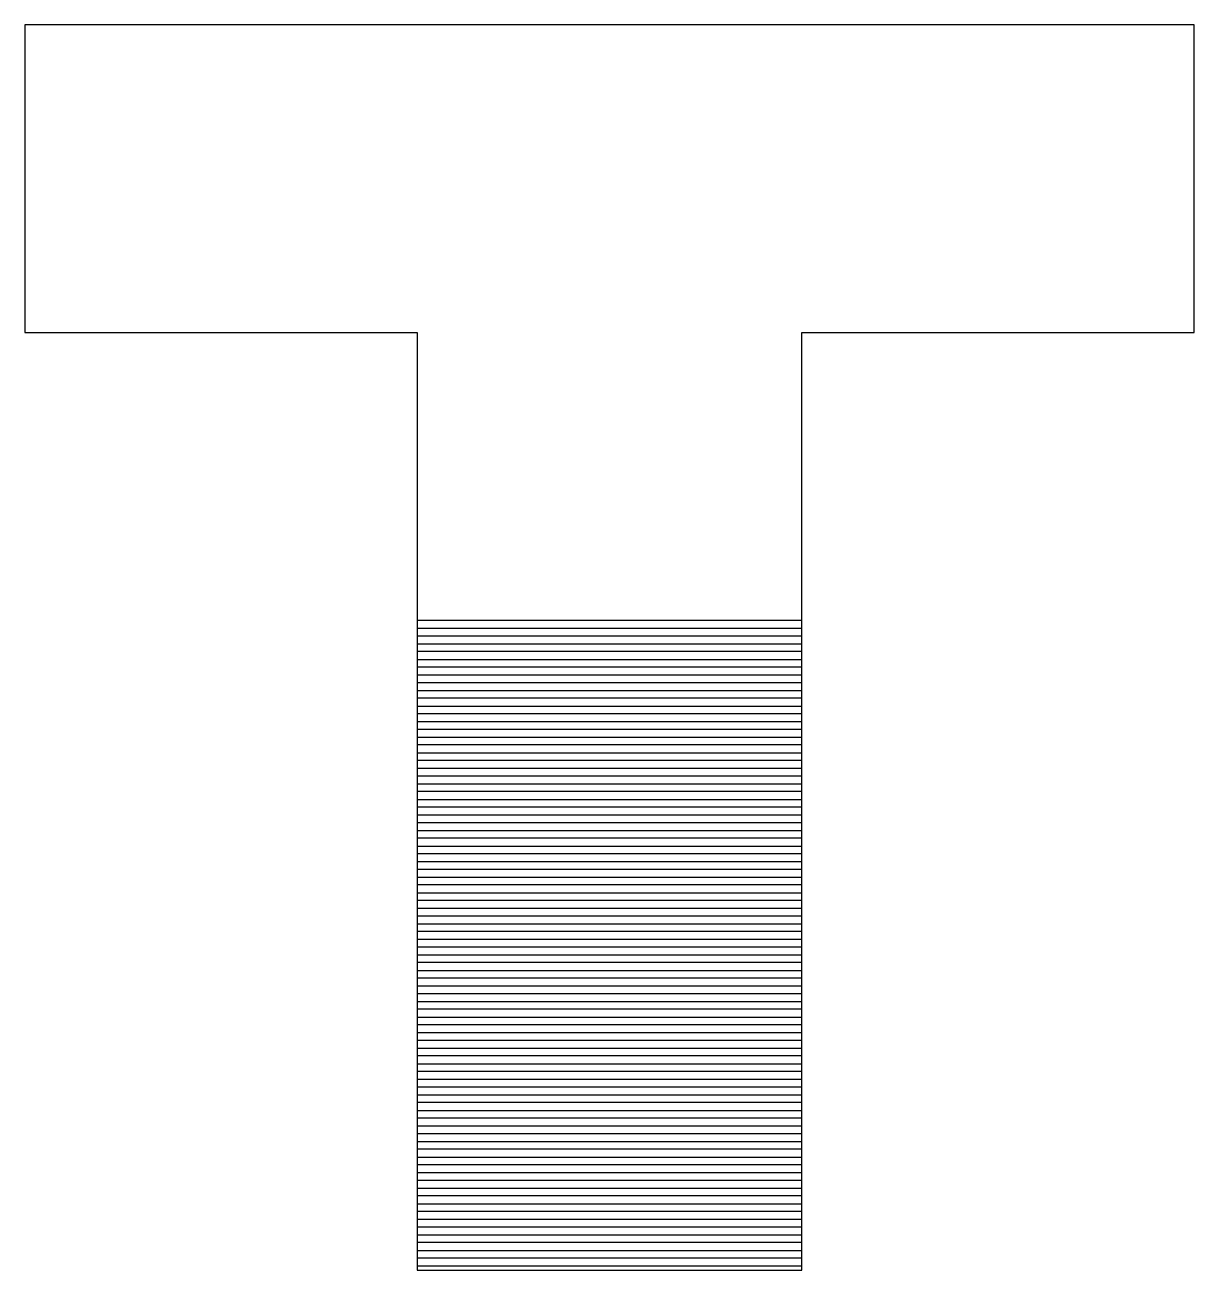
# Model space of a CAD drawing. Header units: inches. Extents: x -18.82 to -13.93, y 5.38 to 6.84.
# Drawn here: x -17.3071 to -16.8707, y 5.8754 to 6.3401 of the extents above; entities that cross this region are included whole.
import ezdxf

# ---------------------------------------------------------------- set-up
doc = ezdxf.new("R2010")
doc.units = ezdxf.units.IN
doc.header["$MEASUREMENT"] = 0
doc.layers.add('Layer 1', color=7, linetype='Continuous')

msp = doc.modelspace()

# ---------------------------------------------------------------- linework, layer by layer
at = {"layer": 'Layer 1', "color": 155}
for points, knots in [([(-17.30715, 6.22534), (-17.30715, 6.22534), (-17.30715, 6.34007), (-17.30715, 6.34007), (-17.30715, 6.34007), (-17.30715, 6.34007), (-16.87069, 6.34007), (-16.87069, 6.34007), (-16.87069, 6.34007), (-16.87069, 6.34007), (-16.87069, 6.22534), (-16.87069, 6.22534), (-16.87069, 6.22534), (-16.87069, 6.22534), (-17.01712, 6.22534), (-17.01712, 6.22534), (-17.01712, 6.22534), (-17.01712, 6.22534), (-17.01712, 6.11491), (-17.01712, 6.11491), (-17.01712, 6.11491), (-17.01712, 6.11491), (-17.1607, 6.11491), (-17.1607, 6.11491), (-17.1607, 6.11491), (-17.1607, 6.11491), (-17.1607, 6.22534), (-17.1607, 6.22534), (-17.1607, 6.22534), (-17.1607, 6.22534), (-17.30715, 6.22534), (-17.30715, 6.22534)], [0, 0, 0, 0, 0.111111, 0.111111, 0.111111, 0.111111, 0.222222, 0.222222, 0.222222, 0.222222, 0.333333, 0.333333, 0.333333, 0.333333, 0.444444, 0.444444, 0.444444, 0.444444, 0.555556, 0.555556, 0.555556, 0.555556, 0.666667, 0.666667, 0.666667, 0.666667, 0.777778, 0.777778, 0.777778, 0.777778, 1, 1, 1, 1]), ([(-17.1607, 6.11781), (-17.1607, 6.11781), (-17.01712, 6.11781), (-17.01712, 6.11781), (-17.01712, 6.11781), (-17.01712, 6.11781), (-17.01712, 6.10911), (-17.01712, 6.10911), (-17.01712, 6.10911), (-17.01712, 6.10911), (-17.1607, 6.10911), (-17.1607, 6.10911), (-17.1607, 6.10911), (-17.1607, 6.10911), (-17.1607, 6.11781), (-17.1607, 6.11781)], [0, 0, 0, 0, 0.2, 0.2, 0.2, 0.2, 0.4, 0.4, 0.4, 0.4, 0.6, 0.6, 0.6, 0.6, 1, 1, 1, 1]), ([(-17.1607, 6.11201), (-17.1607, 6.11201), (-17.01712, 6.11201), (-17.01712, 6.11201), (-17.01712, 6.11201), (-17.01712, 6.11201), (-17.01712, 6.1033), (-17.01712, 6.1033), (-17.01712, 6.1033), (-17.01712, 6.1033), (-17.1607, 6.1033), (-17.1607, 6.1033), (-17.1607, 6.1033), (-17.1607, 6.1033), (-17.1607, 6.11201), (-17.1607, 6.11201)], [0, 0, 0, 0, 0.2, 0.2, 0.2, 0.2, 0.4, 0.4, 0.4, 0.4, 0.6, 0.6, 0.6, 0.6, 1, 1, 1, 1]), ([(-17.1607, 6.1062), (-17.1607, 6.1062), (-17.01712, 6.1062), (-17.01712, 6.1062), (-17.01712, 6.1062), (-17.01712, 6.1062), (-17.01712, 6.0975), (-17.01712, 6.0975), (-17.01712, 6.0975), (-17.01712, 6.0975), (-17.1607, 6.0975), (-17.1607, 6.0975), (-17.1607, 6.0975), (-17.1607, 6.0975), (-17.1607, 6.1062), (-17.1607, 6.1062)], [0, 0, 0, 0, 0.2, 0.2, 0.2, 0.2, 0.4, 0.4, 0.4, 0.4, 0.6, 0.6, 0.6, 0.6, 1, 1, 1, 1]), ([(-17.1607, 6.1004), (-17.1607, 6.1004), (-17.01712, 6.1004), (-17.01712, 6.1004), (-17.01712, 6.1004), (-17.01712, 6.1004), (-17.01712, 6.09169), (-17.01712, 6.09169), (-17.01712, 6.09169), (-17.01712, 6.09169), (-17.1607, 6.09169), (-17.1607, 6.09169), (-17.1607, 6.09169), (-17.1607, 6.09169), (-17.1607, 6.1004), (-17.1607, 6.1004)], [0, 0, 0, 0, 0.2, 0.2, 0.2, 0.2, 0.4, 0.4, 0.4, 0.4, 0.6, 0.6, 0.6, 0.6, 1, 1, 1, 1]), ([(-17.1607, 6.09459), (-17.1607, 6.09459), (-17.01712, 6.09459), (-17.01712, 6.09459), (-17.01712, 6.09459), (-17.01712, 6.09459), (-17.01712, 6.08589), (-17.01712, 6.08589), (-17.01712, 6.08589), (-17.01712, 6.08589), (-17.1607, 6.08589), (-17.1607, 6.08589), (-17.1607, 6.08589), (-17.1607, 6.08589), (-17.1607, 6.09459), (-17.1607, 6.09459)], [0, 0, 0, 0, 0.2, 0.2, 0.2, 0.2, 0.4, 0.4, 0.4, 0.4, 0.6, 0.6, 0.6, 0.6, 1, 1, 1, 1]), ([(-17.1607, 6.08879), (-17.1607, 6.08879), (-17.01712, 6.08879), (-17.01712, 6.08879), (-17.01712, 6.08879), (-17.01712, 6.08879), (-17.01712, 6.08009), (-17.01712, 6.08009), (-17.01712, 6.08009), (-17.01712, 6.08009), (-17.1607, 6.08009), (-17.1607, 6.08009), (-17.1607, 6.08009), (-17.1607, 6.08009), (-17.1607, 6.08879), (-17.1607, 6.08879)], [0, 0, 0, 0, 0.2, 0.2, 0.2, 0.2, 0.4, 0.4, 0.4, 0.4, 0.6, 0.6, 0.6, 0.6, 1, 1, 1, 1])]:
    msp.add_open_spline(points, degree=3, knots=knots, dxfattribs=at)
at = {"layer": 'Layer 1', "color": 165}
for points in [[(-17.1607, 6.08299), (-17.1607, 6.08299), (-17.01712, 6.08299), (-17.01712, 6.08299), (-17.01712, 6.08299), (-17.01712, 6.08299), (-17.01712, 6.07428), (-17.01712, 6.07428), (-17.01712, 6.07428), (-17.01712, 6.07428), (-17.1607, 6.07428), (-17.1607, 6.07428), (-17.1607, 6.07428), (-17.1607, 6.07428), (-17.1607, 6.08299), (-17.1607, 6.08299)], [(-17.1607, 6.07718), (-17.1607, 6.07718), (-17.01712, 6.07718), (-17.01712, 6.07718), (-17.01712, 6.07718), (-17.01712, 6.07718), (-17.01712, 6.06848), (-17.01712, 6.06848), (-17.01712, 6.06848), (-17.01712, 6.06848), (-17.1607, 6.06848), (-17.1607, 6.06848), (-17.1607, 6.06848), (-17.1607, 6.06848), (-17.1607, 6.07718), (-17.1607, 6.07718)], [(-17.1607, 6.07138), (-17.1607, 6.07138), (-17.01712, 6.07138), (-17.01712, 6.07138), (-17.01712, 6.07138), (-17.01712, 6.07138), (-17.01712, 6.06267), (-17.01712, 6.06267), (-17.01712, 6.06267), (-17.01712, 6.06267), (-17.1607, 6.06267), (-17.1607, 6.06267), (-17.1607, 6.06267), (-17.1607, 6.06267), (-17.1607, 6.07138), (-17.1607, 6.07138)], [(-17.1607, 6.06557), (-17.1607, 6.06557), (-17.01712, 6.06557), (-17.01712, 6.06557), (-17.01712, 6.06557), (-17.01712, 6.06557), (-17.01712, 6.05687), (-17.01712, 6.05687), (-17.01712, 6.05687), (-17.01712, 6.05687), (-17.1607, 6.05687), (-17.1607, 6.05687), (-17.1607, 6.05687), (-17.1607, 6.05687), (-17.1607, 6.06557), (-17.1607, 6.06557)], [(-17.1607, 6.05977), (-17.1607, 6.05977), (-17.01712, 6.05977), (-17.01712, 6.05977), (-17.01712, 6.05977), (-17.01712, 6.05977), (-17.01712, 6.05106), (-17.01712, 6.05106), (-17.01712, 6.05106), (-17.01712, 6.05106), (-17.1607, 6.05106), (-17.1607, 6.05106), (-17.1607, 6.05106), (-17.1607, 6.05106), (-17.1607, 6.05977), (-17.1607, 6.05977)], [(-17.1607, 6.05396), (-17.1607, 6.05396), (-17.01712, 6.05396), (-17.01712, 6.05396), (-17.01712, 6.05396), (-17.01712, 6.05396), (-17.01712, 6.04526), (-17.01712, 6.04526), (-17.01712, 6.04526), (-17.01712, 6.04526), (-17.1607, 6.04526), (-17.1607, 6.04526), (-17.1607, 6.04526), (-17.1607, 6.04526), (-17.1607, 6.05396), (-17.1607, 6.05396)], [(-17.1607, 6.04816), (-17.1607, 6.04816), (-17.01712, 6.04816), (-17.01712, 6.04816), (-17.01712, 6.04816), (-17.01712, 6.04816), (-17.01712, 6.03946), (-17.01712, 6.03946), (-17.01712, 6.03946), (-17.01712, 6.03946), (-17.1607, 6.03946), (-17.1607, 6.03946), (-17.1607, 6.03946), (-17.1607, 6.03946), (-17.1607, 6.04816), (-17.1607, 6.04816)], [(-17.1607, 6.04236), (-17.1607, 6.04236), (-17.01712, 6.04236), (-17.01712, 6.04236), (-17.01712, 6.04236), (-17.01712, 6.04236), (-17.01712, 6.03365), (-17.01712, 6.03365), (-17.01712, 6.03365), (-17.01712, 6.03365), (-17.1607, 6.03365), (-17.1607, 6.03365), (-17.1607, 6.03365), (-17.1607, 6.03365), (-17.1607, 6.04236), (-17.1607, 6.04236)], [(-17.1607, 6.03656), (-17.1607, 6.03656), (-17.01712, 6.03656), (-17.01712, 6.03656), (-17.01712, 6.03656), (-17.01712, 6.03656), (-17.01712, 6.02785), (-17.01712, 6.02785), (-17.01712, 6.02785), (-17.01712, 6.02785), (-17.1607, 6.02785), (-17.1607, 6.02785), (-17.1607, 6.02785), (-17.1607, 6.02785), (-17.1607, 6.03656), (-17.1607, 6.03656)], [(-17.1607, 6.03075), (-17.1607, 6.03075), (-17.01712, 6.03075), (-17.01712, 6.03075), (-17.01712, 6.03075), (-17.01712, 6.03075), (-17.01712, 6.02204), (-17.01712, 6.02204), (-17.01712, 6.02204), (-17.01712, 6.02204), (-17.1607, 6.02204), (-17.1607, 6.02204), (-17.1607, 6.02204), (-17.1607, 6.02204), (-17.1607, 6.03075), (-17.1607, 6.03075)], [(-17.1607, 6.02494), (-17.1607, 6.02494), (-17.01712, 6.02494), (-17.01712, 6.02494), (-17.01712, 6.02494), (-17.01712, 6.02494), (-17.01712, 6.01624), (-17.01712, 6.01624), (-17.01712, 6.01624), (-17.01712, 6.01624), (-17.1607, 6.01624), (-17.1607, 6.01624), (-17.1607, 6.01624), (-17.1607, 6.01624), (-17.1607, 6.02494), (-17.1607, 6.02494)], [(-17.1607, 6.01914), (-17.1607, 6.01914), (-17.01712, 6.01914), (-17.01712, 6.01914), (-17.01712, 6.01914), (-17.01712, 6.01914), (-17.01712, 6.01043), (-17.01712, 6.01043), (-17.01712, 6.01043), (-17.01712, 6.01043), (-17.1607, 6.01043), (-17.1607, 6.01043), (-17.1607, 6.01043), (-17.1607, 6.01043), (-17.1607, 6.01914), (-17.1607, 6.01914)], [(-17.1607, 6.01334), (-17.1607, 6.01334), (-17.01712, 6.01334), (-17.01712, 6.01334), (-17.01712, 6.01334), (-17.01712, 6.01334), (-17.01712, 6.00463), (-17.01712, 6.00463), (-17.01712, 6.00463), (-17.01712, 6.00463), (-17.1607, 6.00463), (-17.1607, 6.00463), (-17.1607, 6.00463), (-17.1607, 6.00463), (-17.1607, 6.01334), (-17.1607, 6.01334)], [(-17.1607, 6.00753), (-17.1607, 6.00753), (-17.01712, 6.00753), (-17.01712, 6.00753), (-17.01712, 6.00753), (-17.01712, 6.00753), (-17.01712, 5.99883), (-17.01712, 5.99883), (-17.01712, 5.99883), (-17.01712, 5.99883), (-17.1607, 5.99883), (-17.1607, 5.99883), (-17.1607, 5.99883), (-17.1607, 5.99883), (-17.1607, 6.00753), (-17.1607, 6.00753)], [(-17.1607, 6.00173), (-17.1607, 6.00173), (-17.01712, 6.00173), (-17.01712, 6.00173), (-17.01712, 6.00173), (-17.01712, 6.00173), (-17.01712, 5.99302), (-17.01712, 5.99302), (-17.01712, 5.99302), (-17.01712, 5.99302), (-17.1607, 5.99302), (-17.1607, 5.99302), (-17.1607, 5.99302), (-17.1607, 5.99302), (-17.1607, 6.00173), (-17.1607, 6.00173)], [(-17.1607, 5.99593), (-17.1607, 5.99593), (-17.01712, 5.99593), (-17.01712, 5.99593), (-17.01712, 5.99593), (-17.01712, 5.99593), (-17.01712, 5.98722), (-17.01712, 5.98722), (-17.01712, 5.98722), (-17.01712, 5.98722), (-17.1607, 5.98722), (-17.1607, 5.98722), (-17.1607, 5.98722), (-17.1607, 5.98722), (-17.1607, 5.99593), (-17.1607, 5.99593)], [(-17.1607, 5.99012), (-17.1607, 5.99012), (-17.01712, 5.99012), (-17.01712, 5.99012), (-17.01712, 5.99012), (-17.01712, 5.99012), (-17.01712, 5.98141), (-17.01712, 5.98141), (-17.01712, 5.98141), (-17.01712, 5.98141), (-17.1607, 5.98141), (-17.1607, 5.98141), (-17.1607, 5.98141), (-17.1607, 5.98141), (-17.1607, 5.99012), (-17.1607, 5.99012)], [(-17.1607, 5.98431), (-17.1607, 5.98431), (-17.01712, 5.98431), (-17.01712, 5.98431), (-17.01712, 5.98431), (-17.01712, 5.98431), (-17.01712, 5.97561), (-17.01712, 5.97561), (-17.01712, 5.97561), (-17.01712, 5.97561), (-17.1607, 5.97561), (-17.1607, 5.97561), (-17.1607, 5.97561), (-17.1607, 5.97561), (-17.1607, 5.98431), (-17.1607, 5.98431)], [(-17.1607, 5.97851), (-17.1607, 5.97851), (-17.01712, 5.97851), (-17.01712, 5.97851), (-17.01712, 5.97851), (-17.01712, 5.97851), (-17.01712, 5.96981), (-17.01712, 5.96981), (-17.01712, 5.96981), (-17.01712, 5.96981), (-17.1607, 5.96981), (-17.1607, 5.96981), (-17.1607, 5.96981), (-17.1607, 5.96981), (-17.1607, 5.97851), (-17.1607, 5.97851)], [(-17.1607, 5.97271), (-17.1607, 5.97271), (-17.01712, 5.97271), (-17.01712, 5.97271), (-17.01712, 5.97271), (-17.01712, 5.97271), (-17.01712, 5.964), (-17.01712, 5.964), (-17.01712, 5.964), (-17.01712, 5.964), (-17.1607, 5.964), (-17.1607, 5.964), (-17.1607, 5.964), (-17.1607, 5.964), (-17.1607, 5.97271), (-17.1607, 5.97271)], [(-17.1607, 5.9669), (-17.1607, 5.9669), (-17.01712, 5.9669), (-17.01712, 5.9669), (-17.01712, 5.9669), (-17.01712, 5.9669), (-17.01712, 5.9582), (-17.01712, 5.9582), (-17.01712, 5.9582), (-17.01712, 5.9582), (-17.1607, 5.9582), (-17.1607, 5.9582), (-17.1607, 5.9582), (-17.1607, 5.9582), (-17.1607, 5.9669), (-17.1607, 5.9669)], [(-17.1607, 5.9611), (-17.1607, 5.9611), (-17.01712, 5.9611), (-17.01712, 5.9611), (-17.01712, 5.9611), (-17.01712, 5.9611), (-17.01712, 5.95239), (-17.01712, 5.95239), (-17.01712, 5.95239), (-17.01712, 5.95239), (-17.1607, 5.95239), (-17.1607, 5.95239), (-17.1607, 5.95239), (-17.1607, 5.95239), (-17.1607, 5.9611), (-17.1607, 5.9611)], [(-17.1607, 5.9553), (-17.1607, 5.9553), (-17.01712, 5.9553), (-17.01712, 5.9553), (-17.01712, 5.9553), (-17.01712, 5.9553), (-17.01712, 5.94659), (-17.01712, 5.94659), (-17.01712, 5.94659), (-17.01712, 5.94659), (-17.1607, 5.94659), (-17.1607, 5.94659), (-17.1607, 5.94659), (-17.1607, 5.94659), (-17.1607, 5.9553), (-17.1607, 5.9553)], [(-17.1607, 5.94949), (-17.1607, 5.94949), (-17.01712, 5.94949), (-17.01712, 5.94949), (-17.01712, 5.94949), (-17.01712, 5.94949), (-17.01712, 5.94078), (-17.01712, 5.94078), (-17.01712, 5.94078), (-17.01712, 5.94078), (-17.1607, 5.94078), (-17.1607, 5.94078), (-17.1607, 5.94078), (-17.1607, 5.94078), (-17.1607, 5.94949), (-17.1607, 5.94949)], [(-17.1607, 5.94369), (-17.1607, 5.94369), (-17.01712, 5.94369), (-17.01712, 5.94369), (-17.01712, 5.94369), (-17.01712, 5.94369), (-17.01712, 5.93498), (-17.01712, 5.93498), (-17.01712, 5.93498), (-17.01712, 5.93498), (-17.1607, 5.93498), (-17.1607, 5.93498), (-17.1607, 5.93498), (-17.1607, 5.93498), (-17.1607, 5.94369), (-17.1607, 5.94369)], [(-17.1607, 5.93788), (-17.1607, 5.93788), (-17.01712, 5.93788), (-17.01712, 5.93788), (-17.01712, 5.93788), (-17.01712, 5.93788), (-17.01712, 5.92918), (-17.01712, 5.92918), (-17.01712, 5.92918), (-17.01712, 5.92918), (-17.1607, 5.92918), (-17.1607, 5.92918), (-17.1607, 5.92918), (-17.1607, 5.92918), (-17.1607, 5.93788), (-17.1607, 5.93788)]]:
    msp.add_open_spline(points, degree=3, knots=[0, 0, 0, 0, 0.2, 0.2, 0.2, 0.2, 0.4, 0.4, 0.4, 0.4, 0.6, 0.6, 0.6, 0.6, 1, 1, 1, 1], dxfattribs=at)
at = {"layer": 'Layer 1', "color": 157}
for points in [[(-17.1607, 5.93208), (-17.1607, 5.93208), (-17.01712, 5.93208), (-17.01712, 5.93208), (-17.01712, 5.93208), (-17.01712, 5.93208), (-17.01712, 5.92337), (-17.01712, 5.92337), (-17.01712, 5.92337), (-17.01712, 5.92337), (-17.1607, 5.92337), (-17.1607, 5.92337), (-17.1607, 5.92337), (-17.1607, 5.92337), (-17.1607, 5.93208), (-17.1607, 5.93208)], [(-17.1607, 5.92628), (-17.1607, 5.92628), (-17.01712, 5.92628), (-17.01712, 5.92628), (-17.01712, 5.92628), (-17.01712, 5.92628), (-17.01712, 5.91757), (-17.01712, 5.91757), (-17.01712, 5.91757), (-17.01712, 5.91757), (-17.1607, 5.91757), (-17.1607, 5.91757), (-17.1607, 5.91757), (-17.1607, 5.91757), (-17.1607, 5.92628), (-17.1607, 5.92628)], [(-17.1607, 5.92047), (-17.1607, 5.92047), (-17.01712, 5.92047), (-17.01712, 5.92047), (-17.01712, 5.92047), (-17.01712, 5.92047), (-17.01712, 5.91176), (-17.01712, 5.91176), (-17.01712, 5.91176), (-17.01712, 5.91176), (-17.1607, 5.91176), (-17.1607, 5.91176), (-17.1607, 5.91176), (-17.1607, 5.91176), (-17.1607, 5.92047), (-17.1607, 5.92047)], [(-17.1607, 5.91467), (-17.1607, 5.91467), (-17.01712, 5.91467), (-17.01712, 5.91467), (-17.01712, 5.91467), (-17.01712, 5.91467), (-17.01712, 5.90596), (-17.01712, 5.90596), (-17.01712, 5.90596), (-17.01712, 5.90596), (-17.1607, 5.90596), (-17.1607, 5.90596), (-17.1607, 5.90596), (-17.1607, 5.90596), (-17.1607, 5.91467), (-17.1607, 5.91467)]]:
    msp.add_open_spline(points, degree=3, knots=[0, 0, 0, 0, 0.2, 0.2, 0.2, 0.2, 0.4, 0.4, 0.4, 0.4, 0.6, 0.6, 0.6, 0.6, 1, 1, 1, 1], dxfattribs=at)
at = {"layer": 'Layer 1', "color": 167}
for points in [[(-17.1607, 5.90886), (-17.1607, 5.90886), (-17.01712, 5.90886), (-17.01712, 5.90886), (-17.01712, 5.90886), (-17.01712, 5.90886), (-17.01712, 5.90016), (-17.01712, 5.90016), (-17.01712, 5.90016), (-17.01712, 5.90016), (-17.1607, 5.90016), (-17.1607, 5.90016), (-17.1607, 5.90016), (-17.1607, 5.90016), (-17.1607, 5.90886), (-17.1607, 5.90886)], [(-17.1607, 5.90306), (-17.1607, 5.90306), (-17.01712, 5.90306), (-17.01712, 5.90306), (-17.01712, 5.90306), (-17.01712, 5.90306), (-17.01712, 5.89435), (-17.01712, 5.89435), (-17.01712, 5.89435), (-17.01712, 5.89435), (-17.1607, 5.89435), (-17.1607, 5.89435), (-17.1607, 5.89435), (-17.1607, 5.89435), (-17.1607, 5.90306), (-17.1607, 5.90306)], [(-17.1607, 5.89725), (-17.1607, 5.89725), (-17.01712, 5.89725), (-17.01712, 5.89725), (-17.01712, 5.89725), (-17.01712, 5.89725), (-17.01712, 5.88855), (-17.01712, 5.88855), (-17.01712, 5.88855), (-17.01712, 5.88855), (-17.1607, 5.88855), (-17.1607, 5.88855), (-17.1607, 5.88855), (-17.1607, 5.88855), (-17.1607, 5.89725), (-17.1607, 5.89725)], [(-17.1607, 5.89145), (-17.1607, 5.89145), (-17.01712, 5.89145), (-17.01712, 5.89145), (-17.01712, 5.89145), (-17.01712, 5.89145), (-17.01712, 5.88274), (-17.01712, 5.88274), (-17.01712, 5.88274), (-17.01712, 5.88274), (-17.1607, 5.88274), (-17.1607, 5.88274), (-17.1607, 5.88274), (-17.1607, 5.88274), (-17.1607, 5.89145), (-17.1607, 5.89145)], [(-17.1607, 5.88565), (-17.1607, 5.88565), (-17.01712, 5.88565), (-17.01712, 5.88565), (-17.01712, 5.88565), (-17.01712, 5.88565), (-17.01712, 5.87694), (-17.01712, 5.87694), (-17.01712, 5.87694), (-17.01712, 5.87694), (-17.1607, 5.87694), (-17.1607, 5.87694), (-17.1607, 5.87694), (-17.1607, 5.87694), (-17.1607, 5.88565), (-17.1607, 5.88565)], [(-17.1607, 5.87984), (-17.1607, 5.87984), (-17.01712, 5.87984), (-17.01712, 5.87984), (-17.01712, 5.87984), (-17.01712, 5.87984), (-17.01712, 5.87539), (-17.01712, 5.87539), (-17.01712, 5.87539), (-17.01712, 5.87539), (-17.1607, 5.87539), (-17.1607, 5.87539), (-17.1607, 5.87539), (-17.1607, 5.87539), (-17.1607, 5.87984), (-17.1607, 5.87984)]]:
    msp.add_open_spline(points, degree=3, knots=[0, 0, 0, 0, 0.2, 0.2, 0.2, 0.2, 0.4, 0.4, 0.4, 0.4, 0.6, 0.6, 0.6, 0.6, 1, 1, 1, 1], dxfattribs=at)

doc.saveas('drawing.dxf')
